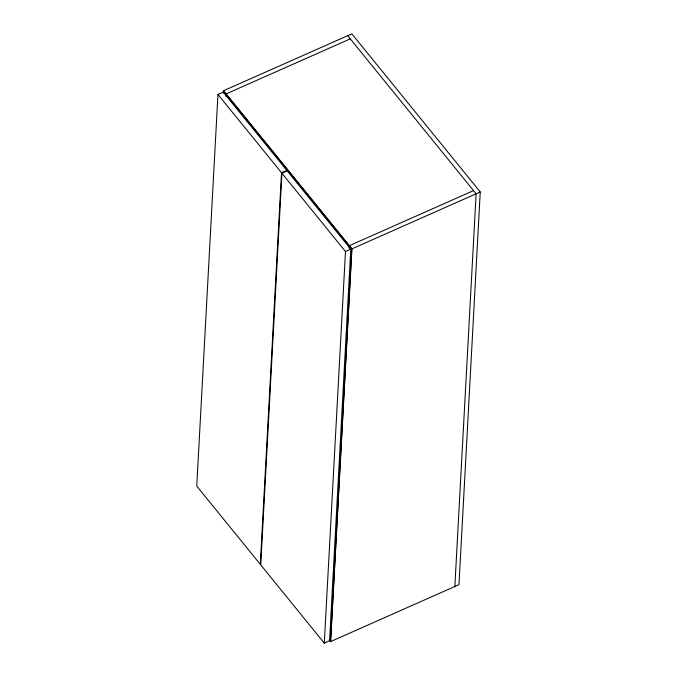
<?xml version="1.0" encoding="UTF-8"?>
<svg xmlns="http://www.w3.org/2000/svg" width="677" height="677" viewBox="0 0 677 677"><rect width="100%" height="100%" fill="white"/><g stroke="black" fill="none" stroke-linecap="round" stroke-linejoin="round"><path stroke-width="1.02" d="M217.96 94.458L196.753 486.094L260.307 564.356L281.514 172.72L217.96 94.458L223.241 92.114L286.794 170.384L281.514 172.72M223.275 92.918L223.393 90.811L351.862 33.85L480.247 191.963L458.981 584.666L330.511 641.627L329.225 640.044M223.418 92.859L223.528 90.752L351.913 248.857L330.647 641.568M225.83 96.379L225.957 93.976L350.297 38.843M281.945 173.253L260.73 564.889L324.283 643.15L329.555 640.814L350.771 249.17L287.217 170.909L281.945 173.253L345.49 251.514L324.283 643.15M349.078 248.171L349.205 245.759L473.553 190.626M330.511 641.627L351.778 248.924L223.393 90.811M454.851 586.502L476.117 193.791L347.733 35.678M345.49 251.514L350.771 249.17M351.778 248.924L480.247 191.963"/></g></svg>
